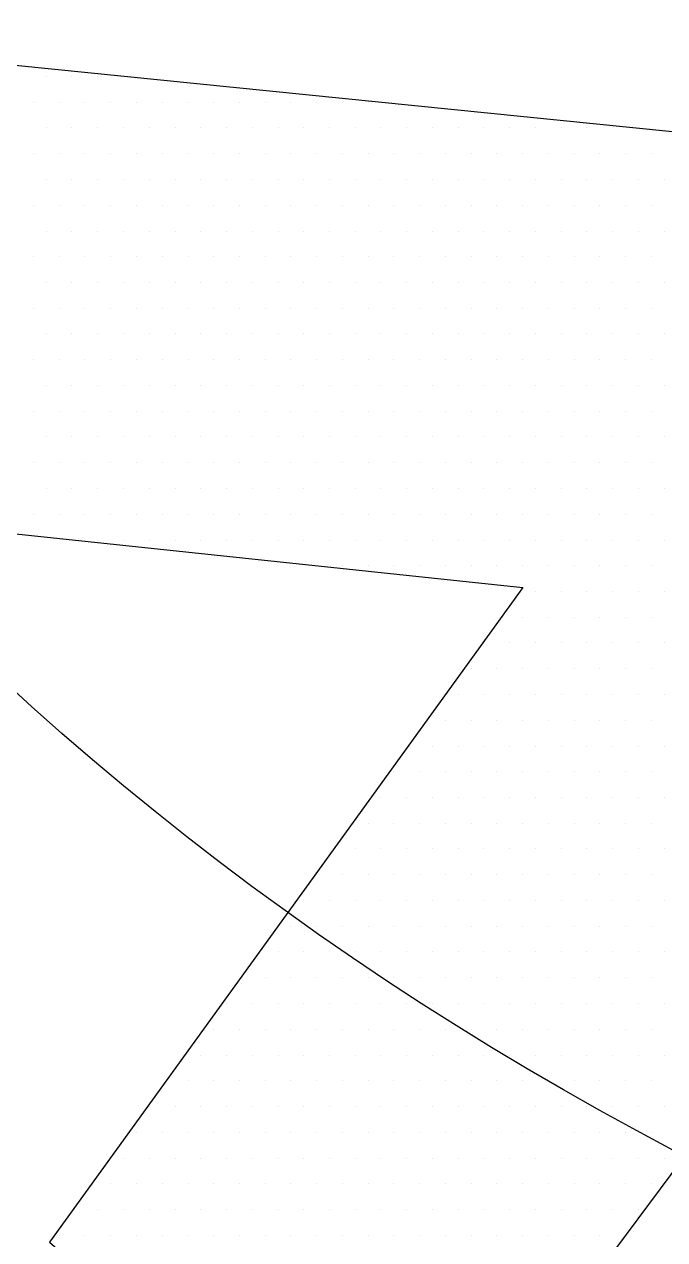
# Model space of a CAD drawing. Header units: metres. Extents: x 9606 to 9900, y 4805 to 4952.
# Drawn here: x 9863.367 to 9863.824, y 4850.665 to 4851.531 of the extents above; entities that cross this region are included whole.
import ezdxf

# ---------------------------------------------------------------- set-up
doc = ezdxf.new("R2010")
doc.units = ezdxf.units.M
doc.header["$LTSCALE"] = 2
doc.linetypes.add('CACHEX2', pattern=[0.75, 0.5, -0.25])
for name, color, linetype in [('CARTOUCHE', 7, 'Continuous'), ('LOGO', 4, 'Continuous'), ('rosace', 7, 'Continuous')]:
    doc.layers.add(name, color=color, linetype=linetype)

# ---------------------------------------------------------------- blocks, each defined once
blk = doc.blocks.new('A$C715108E3')
at = {"layer": 'LOGO', "color": 131}
for p, q in [((-16.7626, -18.6525), (-16.7626, -18.6525)), ((-16.6712, -18.6525), (-16.6712, -18.6525)), ((-16.5793, -18.6525), (-16.5793, -18.6525)), ((-16.8087, -18.7438), (-16.8087, -18.7438)), ((-16.7169, -18.7438), (-16.7169, -18.7438)), ((-16.6249, -18.7438), (-16.6249, -18.7438)), ((-16.5336, -18.7438), (-16.5336, -18.7438)), ((-16.4418, -18.7438), (-16.4418, -18.7438)), ((-16.3497, -18.7438), (-16.3497, -18.7438)), ((-16.2577, -18.7438), (-16.2577, -18.7438)), ((-16.1666, -18.7438), (-16.1666, -18.7438)), ((-16.0744, -18.7438), (-16.0744, -18.7438)), ((-15.9828, -18.7438), (-15.9828, -18.7438)), ((-15.8915, -18.7438), (-15.8915, -18.7438)), ((-15.7995, -18.7438), (-15.7995, -18.7438)), ((-15.7075, -18.7438), (-15.7075, -18.7438)), ((-15.616, -18.7438), (-15.616, -18.7438)), ((-16.7626, -18.835), (-16.7626, -18.835)), ((-16.6712, -18.835), (-16.6712, -18.835)), ((-16.5793, -18.835), (-16.5793, -18.835)), ((-16.4873, -18.835), (-16.4873, -18.835)), ((-16.3953, -18.835), (-16.3953, -18.835)), ((-16.304, -18.835), (-16.304, -18.835)), ((-16.212, -18.835), (-16.212, -18.835)), ((-16.1203, -18.835), (-16.1203, -18.835)), ((-16.0287, -18.835), (-16.0287, -18.835)), ((-15.9369, -18.835), (-15.9369, -18.835)), ((-15.845, -18.835), (-15.845, -18.835)), ((-15.754, -18.835), (-15.754, -18.835)), ((-15.6619, -18.835), (-15.6619, -18.835)), ((-15.5699, -18.835), (-15.5699, -18.835)), ((-15.4786, -18.835), (-15.4786, -18.835)), ((-15.3866, -18.835), (-15.3866, -18.835)), ((-15.2948, -18.835), (-15.2948, -18.835)), ((-15.203, -18.835), (-15.203, -18.835)), ((-15.1117, -18.835), (-15.1117, -18.835)), ((-15.0197, -18.835), (-15.0197, -18.835)), ((-14.9278, -18.835), (-14.9278, -18.835)), ((-14.8364, -18.835), (-14.8364, -18.835)), ((-14.7444, -18.835), (-14.7444, -18.835)), ((-16.8087, -18.9276), (-16.8087, -18.9276)), ((-16.7169, -18.9276), (-16.7169, -18.9276)), ((-16.6249, -18.9276), (-16.6249, -18.9276)), ((-16.5336, -18.9276), (-16.5336, -18.9276)), ((-16.4418, -18.9276), (-16.4418, -18.9276)), ((-16.3497, -18.9276), (-16.3497, -18.9276)), ((-16.2577, -18.9276), (-16.2577, -18.9276)), ((-16.1666, -18.9276), (-16.1666, -18.9276)), ((-16.0744, -18.9276), (-16.0744, -18.9276)), ((-15.9828, -18.9276), (-15.9828, -18.9276)), ((-15.8915, -18.9276), (-15.8915, -18.9276)), ((-15.7995, -18.9276), (-15.7995, -18.9276)), ((-15.7075, -18.9276), (-15.7075, -18.9276)), ((-15.616, -18.9276), (-15.616, -18.9276)), ((-15.5242, -18.9276), (-15.5242, -18.9276)), ((-15.4324, -18.9276), (-15.4324, -18.9276)), ((-15.3409, -18.9276), (-15.3409, -18.9276)), ((-15.2491, -18.9276), (-15.2491, -18.9276)), ((-15.1572, -18.9276), (-15.1572, -18.9276)), ((-15.0652, -18.9276), (-15.0652, -18.9276)), ((-14.9739, -18.9276), (-14.9739, -18.9276)), ((-14.8819, -18.9276), (-14.8819, -18.9276)), ((-14.7903, -18.9276), (-14.7903, -18.9276)), ((-14.6988, -18.9276), (-14.6988, -18.9276)), ((-14.607, -18.9276), (-14.607, -18.9276)), ((-16.7626, -19.0189), (-16.7626, -19.0189)), ((-16.6712, -19.0189), (-16.6712, -19.0189)), ((-16.5793, -19.0189), (-16.5793, -19.0189)), ((-16.4873, -19.0189), (-16.4873, -19.0189)), ((-16.3953, -19.0189), (-16.3953, -19.0189)), ((-16.304, -19.0189), (-16.304, -19.0189)), ((-16.212, -19.0189), (-16.212, -19.0189)), ((-16.1203, -19.0189), (-16.1203, -19.0189)), ((-16.0287, -19.0189), (-16.0287, -19.0189)), ((-15.9369, -19.0189), (-15.9369, -19.0189)), ((-15.845, -19.0189), (-15.845, -19.0189)), ((-15.754, -19.0189), (-15.754, -19.0189)), ((-15.6619, -19.0189), (-15.6619, -19.0189)), ((-15.5699, -19.0189), (-15.5699, -19.0189)), ((-15.4786, -19.0189), (-15.4786, -19.0189)), ((-15.3866, -19.0189), (-15.3866, -19.0189)), ((-15.2948, -19.0189), (-15.2948, -19.0189)), ((-15.203, -19.0189), (-15.203, -19.0189)), ((-15.1117, -19.0189), (-15.1117, -19.0189)), ((-15.0197, -19.0189), (-15.0197, -19.0189)), ((-14.9278, -19.0189), (-14.9278, -19.0189)), ((-14.8364, -19.0189), (-14.8364, -19.0189)), ((-14.7444, -19.0189), (-14.7444, -19.0189)), ((-14.6527, -19.0189), (-14.6527, -19.0189)), ((-14.5611, -19.0189), (-14.5611, -19.0189)), ((-16.8087, -19.1101), (-16.8087, -19.1101)), ((-16.7169, -19.1101), (-16.7169, -19.1101)), ((-16.6249, -19.1101), (-16.6249, -19.1101)), ((-16.5336, -19.1101), (-16.5336, -19.1101)), ((-16.4418, -19.1101), (-16.4418, -19.1101)), ((-16.3497, -19.1101), (-16.3497, -19.1101)), ((-16.2577, -19.1101), (-16.2577, -19.1101)), ((-16.1666, -19.1101), (-16.1666, -19.1101)), ((-16.0744, -19.1101), (-16.0744, -19.1101)), ((-15.9828, -19.1101), (-15.9828, -19.1101)), ((-15.8915, -19.1101), (-15.8915, -19.1101)), ((-15.7995, -19.1101), (-15.7995, -19.1101)), ((-15.7075, -19.1101), (-15.7075, -19.1101)), ((-15.616, -19.1101), (-15.616, -19.1101)), ((-15.5242, -19.1101), (-15.5242, -19.1101)), ((-15.4324, -19.1101), (-15.4324, -19.1101)), ((-15.3409, -19.1101), (-15.3409, -19.1101)), ((-15.2491, -19.1101), (-15.2491, -19.1101)), ((-15.1572, -19.1101), (-15.1572, -19.1101)), ((-15.0652, -19.1101), (-15.0652, -19.1101)), ((-14.9739, -19.1101), (-14.9739, -19.1101)), ((-14.8819, -19.1101), (-14.8819, -19.1101)), ((-14.7903, -19.1101), (-14.7903, -19.1101)), ((-14.6988, -19.1101), (-14.6988, -19.1101)), ((-14.607, -19.1101), (-14.607, -19.1101)), ((-16.7626, -19.2027), (-16.7626, -19.2027)), ((-16.6712, -19.2027), (-16.6712, -19.2027)), ((-16.5793, -19.2027), (-16.5793, -19.2027)), ((-16.4873, -19.2027), (-16.4873, -19.2027)), ((-16.3953, -19.2027), (-16.3953, -19.2027)), ((-16.304, -19.2027), (-16.304, -19.2027)), ((-16.212, -19.2027), (-16.212, -19.2027)), ((-16.1203, -19.2027), (-16.1203, -19.2027)), ((-16.0287, -19.2027), (-16.0287, -19.2027)), ((-15.9369, -19.2027), (-15.9369, -19.2027)), ((-15.845, -19.2027), (-15.845, -19.2027)), ((-15.754, -19.2027), (-15.754, -19.2027)), ((-15.6619, -19.2027), (-15.6619, -19.2027)), ((-15.5699, -19.2027), (-15.5699, -19.2027)), ((-15.4786, -19.2027), (-15.4786, -19.2027)), ((-15.3866, -19.2027), (-15.3866, -19.2027)), ((-15.2948, -19.2027), (-15.2948, -19.2027)), ((-15.203, -19.2027), (-15.203, -19.2027)), ((-15.1117, -19.2027), (-15.1117, -19.2027)), ((-15.0197, -19.2027), (-15.0197, -19.2027)), ((-14.9278, -19.2027), (-14.9278, -19.2027)), ((-14.8364, -19.2027), (-14.8364, -19.2027)), ((-14.7444, -19.2027), (-14.7444, -19.2027)), ((-14.6527, -19.2027), (-14.6527, -19.2027)), ((-14.5611, -19.2027), (-14.5611, -19.2027)), ((-16.8087, -19.294), (-16.8087, -19.294)), ((-16.7169, -19.294), (-16.7169, -19.294)), ((-16.6249, -19.294), (-16.6249, -19.294)), ((-16.5336, -19.294), (-16.5336, -19.294)), ((-16.4418, -19.294), (-16.4418, -19.294)), ((-16.3497, -19.294), (-16.3497, -19.294)), ((-16.2577, -19.294), (-16.2577, -19.294)), ((-16.1666, -19.294), (-16.1666, -19.294)), ((-16.0744, -19.294), (-16.0744, -19.294)), ((-15.9828, -19.294), (-15.9828, -19.294)), ((-15.8915, -19.294), (-15.8915, -19.294)), ((-15.7995, -19.294), (-15.7995, -19.294)), ((-15.7075, -19.294), (-15.7075, -19.294)), ((-15.616, -19.294), (-15.616, -19.294)), ((-15.5242, -19.294), (-15.5242, -19.294)), ((-15.4324, -19.294), (-15.4324, -19.294)), ((-15.3409, -19.294), (-15.3409, -19.294)), ((-15.2491, -19.294), (-15.2491, -19.294)), ((-15.1572, -19.294), (-15.1572, -19.294)), ((-15.0652, -19.294), (-15.0652, -19.294)), ((-14.9739, -19.294), (-14.9739, -19.294)), ((-14.8819, -19.294), (-14.8819, -19.294)), ((-14.7903, -19.294), (-14.7903, -19.294)), ((-14.6988, -19.294), (-14.6988, -19.294)), ((-14.607, -19.294), (-14.607, -19.294)), ((-16.7626, -19.3855), (-16.7626, -19.3855)), ((-16.6712, -19.3855), (-16.6712, -19.3855)), ((-16.5793, -19.3855), (-16.5793, -19.3855)), ((-16.4873, -19.3855), (-16.4873, -19.3855)), ((-16.3953, -19.3855), (-16.3953, -19.3855)), ((-16.304, -19.3855), (-16.304, -19.3855)), ((-16.212, -19.3855), (-16.212, -19.3855)), ((-16.1203, -19.3855), (-16.1203, -19.3855)), ((-16.0287, -19.3855), (-16.0287, -19.3855)), ((-15.9369, -19.3855), (-15.9369, -19.3855)), ((-15.845, -19.3855), (-15.845, -19.3855)), ((-15.754, -19.3855), (-15.754, -19.3855)), ((-15.6619, -19.3855), (-15.6619, -19.3855)), ((-15.5699, -19.3855), (-15.5699, -19.3855)), ((-15.4786, -19.3855), (-15.4786, -19.3855)), ((-15.3866, -19.3855), (-15.3866, -19.3855)), ((-15.2948, -19.3855), (-15.2948, -19.3855)), ((-15.203, -19.3855), (-15.203, -19.3855)), ((-15.1117, -19.3855), (-15.1117, -19.3855)), ((-15.0197, -19.3855), (-15.0197, -19.3855)), ((-14.9278, -19.3855), (-14.9278, -19.3855)), ((-14.8364, -19.3855), (-14.8364, -19.3855)), ((-14.7444, -19.3855), (-14.7444, -19.3855)), ((-14.6527, -19.3855), (-14.6527, -19.3855)), ((-14.5611, -19.3855), (-14.5611, -19.3855)), ((-16.8087, -19.4779), (-16.8087, -19.4779)), ((-16.7169, -19.4779), (-16.7169, -19.4779)), ((-16.6249, -19.4779), (-16.6249, -19.4779)), ((-16.5336, -19.4779), (-16.5336, -19.4779)), ((-16.4418, -19.4779), (-16.4418, -19.4779)), ((-16.3497, -19.4779), (-16.3497, -19.4779)), ((-16.2577, -19.4779), (-16.2577, -19.4779)), ((-16.1666, -19.4779), (-16.1666, -19.4779)), ((-16.0744, -19.4779), (-16.0744, -19.4779)), ((-15.9828, -19.4779), (-15.9828, -19.4779)), ((-15.8915, -19.4779), (-15.8915, -19.4779)), ((-15.7995, -19.4779), (-15.7995, -19.4779)), ((-15.7075, -19.4779), (-15.7075, -19.4779)), ((-15.616, -19.4779), (-15.616, -19.4779)), ((-15.5242, -19.4779), (-15.5242, -19.4779)), ((-15.4324, -19.4779), (-15.4324, -19.4779)), ((-15.3409, -19.4779), (-15.3409, -19.4779)), ((-15.2491, -19.4779), (-15.2491, -19.4779)), ((-15.1572, -19.4779), (-15.1572, -19.4779)), ((-15.0652, -19.4779), (-15.0652, -19.4779)), ((-14.9739, -19.4779), (-14.9739, -19.4779)), ((-14.8819, -19.4779), (-14.8819, -19.4779)), ((-14.7903, -19.4779), (-14.7903, -19.4779)), ((-14.6988, -19.4779), (-14.6988, -19.4779)), ((-14.607, -19.4779), (-14.607, -19.4779)), ((-16.7626, -19.5693), (-16.7626, -19.5693)), ((-16.6712, -19.5693), (-16.6712, -19.5693)), ((-16.5793, -19.5693), (-16.5793, -19.5693)), ((-16.4873, -19.5693), (-16.4873, -19.5693)), ((-16.3953, -19.5693), (-16.3953, -19.5693)), ((-16.304, -19.5693), (-16.304, -19.5693)), ((-16.212, -19.5693), (-16.212, -19.5693)), ((-16.1203, -19.5693), (-16.1203, -19.5693)), ((-16.0287, -19.5693), (-16.0287, -19.5693)), ((-15.9369, -19.5693), (-15.9369, -19.5693)), ((-15.845, -19.5693), (-15.845, -19.5693)), ((-15.754, -19.5693), (-15.754, -19.5693)), ((-15.6619, -19.5693), (-15.6619, -19.5693)), ((-15.5699, -19.5693), (-15.5699, -19.5693)), ((-15.4786, -19.5693), (-15.4786, -19.5693)), ((-15.3866, -19.5693), (-15.3866, -19.5693)), ((-15.2948, -19.5693), (-15.2948, -19.5693)), ((-15.203, -19.5693), (-15.203, -19.5693)), ((-15.1117, -19.5693), (-15.1117, -19.5693)), ((-15.0197, -19.5693), (-15.0197, -19.5693)), ((-14.9278, -19.5693), (-14.9278, -19.5693)), ((-14.8364, -19.5693), (-14.8364, -19.5693)), ((-14.7444, -19.5693), (-14.7444, -19.5693)), ((-14.6527, -19.5693), (-14.6527, -19.5693)), ((-14.5611, -19.5693), (-14.5611, -19.5693)), ((-16.8087, -19.6606), (-16.8087, -19.6606)), ((-16.7169, -19.6606), (-16.7169, -19.6606)), ((-16.6249, -19.6606), (-16.6249, -19.6606)), ((-16.5336, -19.6606), (-16.5336, -19.6606)), ((-16.4418, -19.6606), (-16.4418, -19.6606)), ((-16.3497, -19.6606), (-16.3497, -19.6606)), ((-16.2577, -19.6606), (-16.2577, -19.6606)), ((-16.1666, -19.6606), (-16.1666, -19.6606)), ((-16.0744, -19.6606), (-16.0744, -19.6606)), ((-15.9828, -19.6606), (-15.9828, -19.6606)), ((-15.8915, -19.6606), (-15.8915, -19.6606)), ((-15.7995, -19.6606), (-15.7995, -19.6606)), ((-15.7075, -19.6606), (-15.7075, -19.6606)), ((-15.616, -19.6606), (-15.616, -19.6606)), ((-15.5242, -19.6606), (-15.5242, -19.6606)), ((-15.4324, -19.6606), (-15.4324, -19.6606)), ((-15.3409, -19.6606), (-15.3409, -19.6606)), ((-15.2491, -19.6606), (-15.2491, -19.6606)), ((-15.1572, -19.6606), (-15.1572, -19.6606)), ((-15.0652, -19.6606), (-15.0652, -19.6606)), ((-14.9739, -19.6606), (-14.9739, -19.6606)), ((-14.8819, -19.6606), (-14.8819, -19.6606)), ((-14.7903, -19.6606), (-14.7903, -19.6606)), ((-14.6988, -19.6606), (-14.6988, -19.6606)), ((-14.607, -19.6606), (-14.607, -19.6606)), ((-16.7626, -19.753), (-16.7626, -19.753)), ((-16.6712, -19.753), (-16.6712, -19.753)), ((-16.5793, -19.753), (-16.5793, -19.753)), ((-16.4873, -19.753), (-16.4873, -19.753)), ((-16.3953, -19.753), (-16.3953, -19.753)), ((-16.304, -19.753), (-16.304, -19.753)), ((-16.212, -19.753), (-16.212, -19.753)), ((-16.1203, -19.753), (-16.1203, -19.753)), ((-16.0287, -19.753), (-16.0287, -19.753)), ((-15.9369, -19.753), (-15.9369, -19.753)), ((-15.845, -19.753), (-15.845, -19.753)), ((-15.754, -19.753), (-15.754, -19.753)), ((-15.6619, -19.753), (-15.6619, -19.753)), ((-15.5699, -19.753), (-15.5699, -19.753)), ((-15.4786, -19.753), (-15.4786, -19.753)), ((-15.3866, -19.753), (-15.3866, -19.753)), ((-15.2948, -19.753), (-15.2948, -19.753)), ((-15.203, -19.753), (-15.203, -19.753)), ((-15.1117, -19.753), (-15.1117, -19.753)), ((-15.0197, -19.753), (-15.0197, -19.753)), ((-14.9278, -19.753), (-14.9278, -19.753)), ((-14.8364, -19.753), (-14.8364, -19.753)), ((-14.7444, -19.753), (-14.7444, -19.753)), ((-14.6527, -19.753), (-14.6527, -19.753)), ((-14.5611, -19.753), (-14.5611, -19.753)), ((-16.8087, -19.8444), (-16.8087, -19.8444)), ((-16.7169, -19.8444), (-16.7169, -19.8444)), ((-16.6249, -19.8444), (-16.6249, -19.8444)), ((-16.5336, -19.8444), (-16.5336, -19.8444)), ((-16.4418, -19.8444), (-16.4418, -19.8444)), ((-16.3497, -19.8444), (-16.3497, -19.8444)), ((-16.2577, -19.8444), (-16.2577, -19.8444)), ((-16.1666, -19.8444), (-16.1666, -19.8444)), ((-16.0744, -19.8444), (-16.0744, -19.8444)), ((-15.9828, -19.8444), (-15.9828, -19.8444)), ((-15.8915, -19.8444), (-15.8915, -19.8444)), ((-15.7995, -19.8444), (-15.7995, -19.8444)), ((-15.7075, -19.8444), (-15.7075, -19.8444)), ((-15.616, -19.8444), (-15.616, -19.8444)), ((-15.5242, -19.8444), (-15.5242, -19.8444)), ((-15.4324, -19.8444), (-15.4324, -19.8444)), ((-15.3409, -19.8444), (-15.3409, -19.8444)), ((-15.2491, -19.8444), (-15.2491, -19.8444)), ((-15.1572, -19.8444), (-15.1572, -19.8444)), ((-15.0652, -19.8444), (-15.0652, -19.8444)), ((-14.9739, -19.8444), (-14.9739, -19.8444)), ((-14.8819, -19.8444), (-14.8819, -19.8444)), ((-14.7903, -19.8444), (-14.7903, -19.8444)), ((-14.6988, -19.8444), (-14.6988, -19.8444)), ((-14.607, -19.8444), (-14.607, -19.8444)), ((-16.7626, -19.9357), (-16.7626, -19.9357)), ((-16.6712, -19.9357), (-16.6712, -19.9357)), ((-16.5793, -19.9357), (-16.5793, -19.9357)), ((-16.4873, -19.9357), (-16.4873, -19.9357)), ((-16.3953, -19.9357), (-16.3953, -19.9357)), ((-16.304, -19.9357), (-16.304, -19.9357)), ((-16.212, -19.9357), (-16.212, -19.9357)), ((-16.1203, -19.9357), (-16.1203, -19.9357)), ((-16.0287, -19.9357), (-16.0287, -19.9357)), ((-15.9369, -19.9357), (-15.9369, -19.9357)), ((-15.845, -19.9357), (-15.845, -19.9357)), ((-15.754, -19.9357), (-15.754, -19.9357)), ((-15.6619, -19.9357), (-15.6619, -19.9357)), ((-15.5699, -19.9357), (-15.5699, -19.9357)), ((-15.4786, -19.9357), (-15.4786, -19.9357)), ((-15.3866, -19.9357), (-15.3866, -19.9357)), ((-15.2948, -19.9357), (-15.2948, -19.9357)), ((-15.203, -19.9357), (-15.203, -19.9357)), ((-15.1117, -19.9357), (-15.1117, -19.9357)), ((-15.0197, -19.9357), (-15.0197, -19.9357)), ((-14.9278, -19.9357), (-14.9278, -19.9357)), ((-14.8364, -19.9357), (-14.8364, -19.9357)), ((-14.7444, -19.9357), (-14.7444, -19.9357)), ((-14.6527, -19.9357), (-14.6527, -19.9357)), ((-14.5611, -19.9357), (-14.5611, -19.9357)), ((-16.8087, -20.0281), (-16.8087, -20.0281)), ((-16.7169, -20.0281), (-16.7169, -20.0281)), ((-16.6249, -20.0281), (-16.6249, -20.0281)), ((-16.5336, -20.0281), (-16.5336, -20.0281)), ((-16.4418, -20.0281), (-16.4418, -20.0281)), ((-16.3497, -20.0281), (-16.3497, -20.0281)), ((-16.2577, -20.0281), (-16.2577, -20.0281)), ((-16.1666, -20.0281), (-16.1666, -20.0281)), ((-16.0744, -20.0281), (-16.0744, -20.0281)), ((-15.9828, -20.0281), (-15.9828, -20.0281)), ((-15.8915, -20.0281), (-15.8915, -20.0281)), ((-15.7995, -20.0281), (-15.7995, -20.0281)), ((-15.7075, -20.0281), (-15.7075, -20.0281)), ((-15.616, -20.0281), (-15.616, -20.0281)), ((-15.5242, -20.0281), (-15.5242, -20.0281)), ((-15.4324, -20.0281), (-15.4324, -20.0281)), ((-15.3409, -20.0281), (-15.3409, -20.0281)), ((-15.2491, -20.0281), (-15.2491, -20.0281)), ((-15.1572, -20.0281), (-15.1572, -20.0281)), ((-15.0652, -20.0281), (-15.0652, -20.0281)), ((-14.9739, -20.0281), (-14.9739, -20.0281)), ((-14.8819, -20.0281), (-14.8819, -20.0281)), ((-14.7903, -20.0281), (-14.7903, -20.0281)), ((-14.6988, -20.0281), (-14.6988, -20.0281)), ((-14.607, -20.0281), (-14.607, -20.0281)), ((-16.7626, -20.1196), (-16.7626, -20.1196)), ((-16.6712, -20.1196), (-16.6712, -20.1196)), ((-16.5793, -20.1196), (-16.5793, -20.1196)), ((-16.4873, -20.1196), (-16.4873, -20.1196)), ((-16.3953, -20.1196), (-16.3953, -20.1196)), ((-16.304, -20.1196), (-16.304, -20.1196)), ((-16.212, -20.1196), (-16.212, -20.1196)), ((-16.1203, -20.1196), (-16.1203, -20.1196)), ((-16.0287, -20.1196), (-16.0287, -20.1196)), ((-15.9369, -20.1196), (-15.9369, -20.1196)), ((-15.845, -20.1196), (-15.845, -20.1196)), ((-15.754, -20.1196), (-15.754, -20.1196)), ((-15.6619, -20.1196), (-15.6619, -20.1196)), ((-15.5699, -20.1196), (-15.5699, -20.1196)), ((-15.4786, -20.1196), (-15.4786, -20.1196)), ((-15.3866, -20.1196), (-15.3866, -20.1196)), ((-15.2948, -20.1196), (-15.2948, -20.1196)), ((-15.203, -20.1196), (-15.203, -20.1196)), ((-15.1117, -20.1196), (-15.1117, -20.1196)), ((-15.0197, -20.1196), (-15.0197, -20.1196)), ((-14.9278, -20.1196), (-14.9278, -20.1196)), ((-14.8364, -20.1196), (-14.8364, -20.1196)), ((-14.7444, -20.1196), (-14.7444, -20.1196)), ((-14.6527, -20.1196), (-14.6527, -20.1196)), ((-14.5611, -20.1196), (-14.5611, -20.1196)), ((-16.8087, -20.211), (-16.8087, -20.211)), ((-16.7169, -20.211), (-16.7169, -20.211)), ((-16.6249, -20.211), (-16.6249, -20.211)), ((-16.5336, -20.211), (-16.5336, -20.211)), ((-16.4418, -20.211), (-16.4418, -20.211)), ((-16.3497, -20.211), (-16.3497, -20.211)), ((-16.2577, -20.211), (-16.2577, -20.211)), ((-16.1666, -20.211), (-16.1666, -20.211)), ((-16.0744, -20.211), (-16.0744, -20.211)), ((-15.9828, -20.211), (-15.9828, -20.211)), ((-15.8915, -20.211), (-15.8915, -20.211)), ((-15.7995, -20.211), (-15.7995, -20.211)), ((-15.7075, -20.211), (-15.7075, -20.211)), ((-15.616, -20.211), (-15.616, -20.211)), ((-15.5242, -20.211), (-15.5242, -20.211)), ((-15.4324, -20.211), (-15.4324, -20.211)), ((-15.3409, -20.211), (-15.3409, -20.211)), ((-15.2491, -20.211), (-15.2491, -20.211)), ((-15.1572, -20.211), (-15.1572, -20.211)), ((-15.0652, -20.211), (-15.0652, -20.211)), ((-14.9739, -20.211), (-14.9739, -20.211)), ((-14.8819, -20.211), (-14.8819, -20.211)), ((-14.7903, -20.211), (-14.7903, -20.211)), ((-14.6988, -20.211), (-14.6988, -20.211)), ((-14.607, -20.211), (-14.607, -20.211)), ((-16.664, -20.3034), (-16.664, -20.3034)), ((-16.5793, -20.3034), (-16.5793, -20.3034)), ((-16.4873, -20.3034), (-16.4873, -20.3034)), ((-16.3953, -20.3034), (-16.3953, -20.3034)), ((-16.304, -20.3034), (-16.304, -20.3034)), ((-16.212, -20.3034), (-16.212, -20.3034)), ((-16.1203, -20.3034), (-16.1203, -20.3034)), ((-16.0287, -20.3034), (-16.0287, -20.3034)), ((-15.9369, -20.3034), (-15.9369, -20.3034)), ((-15.845, -20.3034), (-15.845, -20.3034)), ((-15.754, -20.3034), (-15.754, -20.3034)), ((-15.6619, -20.3034), (-15.6619, -20.3034)), ((-15.5699, -20.3034), (-15.5699, -20.3034)), ((-15.4786, -20.3034), (-15.4786, -20.3034)), ((-15.3866, -20.3034), (-15.3866, -20.3034)), ((-15.2948, -20.3034), (-15.2948, -20.3034)), ((-15.203, -20.3034), (-15.203, -20.3034)), ((-15.1117, -20.3034), (-15.1117, -20.3034)), ((-15.0197, -20.3034), (-15.0197, -20.3034)), ((-14.9278, -20.3034), (-14.9278, -20.3034)), ((-14.8364, -20.3034), (-14.8364, -20.3034)), ((-14.7444, -20.3034), (-14.7444, -20.3034)), ((-14.6527, -20.3034), (-14.6527, -20.3034)), ((-14.5611, -20.3034), (-14.5611, -20.3034)), ((-15.7959, -20.3947), (-15.7959, -20.3947)), ((-15.7075, -20.3947), (-15.7075, -20.3947)), ((-15.616, -20.3947), (-15.616, -20.3947)), ((-15.5242, -20.3947), (-15.5242, -20.3947)), ((-15.4324, -20.3947), (-15.4324, -20.3947)), ((-15.3409, -20.3947), (-15.3409, -20.3947)), ((-15.2491, -20.3947), (-15.2491, -20.3947)), ((-15.1572, -20.3947), (-15.1572, -20.3947)), ((-15.0652, -20.3947), (-15.0652, -20.3947)), ((-14.9739, -20.3947), (-14.9739, -20.3947)), ((-14.8819, -20.3947), (-14.8819, -20.3947)), ((-14.7903, -20.3947), (-14.7903, -20.3947)), ((-14.6988, -20.3947), (-14.6988, -20.3947)), ((-14.607, -20.3947), (-14.607, -20.3947)), ((-15.0751, -20.4859), (-15.0751, -20.4859)), ((-15.0197, -20.4859), (-15.0197, -20.4859)), ((-14.9278, -20.4859), (-14.9278, -20.4859)), ((-14.8364, -20.4859), (-14.8364, -20.4859)), ((-14.7444, -20.4859), (-14.7444, -20.4859)), ((-14.6527, -20.4859), (-14.6527, -20.4859)), ((-14.5611, -20.4859), (-14.5611, -20.4859)), ((-15.1415, -20.5785), (-15.1415, -20.5785)), ((-15.0652, -20.5785), (-15.0652, -20.5785)), ((-14.9739, -20.5785), (-14.9739, -20.5785)), ((-14.8819, -20.5785), (-14.8819, -20.5785)), ((-14.7903, -20.5785), (-14.7903, -20.5785)), ((-14.6988, -20.5785), (-14.6988, -20.5785)), ((-14.607, -20.5785), (-14.607, -20.5785)), ((-15.2078, -20.6698), (-15.2078, -20.6698)), ((-15.203, -20.6698), (-15.203, -20.6698)), ((-15.1117, -20.6698), (-15.1117, -20.6698)), ((-15.0197, -20.6698), (-15.0197, -20.6698)), ((-14.9278, -20.6698), (-14.9278, -20.6698)), ((-14.8364, -20.6698), (-14.8364, -20.6698)), ((-14.7444, -20.6698), (-14.7444, -20.6698)), ((-14.6527, -20.6698), (-14.6527, -20.6698)), ((-14.5611, -20.6698), (-14.5611, -20.6698)), ((-15.2742, -20.7613), (-15.2742, -20.7613)), ((-15.2491, -20.7613), (-15.2491, -20.7613)), ((-15.1572, -20.7613), (-15.1572, -20.7613)), ((-15.0652, -20.7613), (-15.0652, -20.7613)), ((-14.9739, -20.7613), (-14.9739, -20.7613)), ((-14.8819, -20.7613), (-14.8819, -20.7613)), ((-14.7903, -20.7613), (-14.7903, -20.7613)), ((-14.6988, -20.7613), (-14.6988, -20.7613)), ((-14.607, -20.7613), (-14.607, -20.7613)), ((-15.3405, -20.8538), (-15.3405, -20.8538)), ((-15.2948, -20.8538), (-15.2948, -20.8538)), ((-15.203, -20.8538), (-15.203, -20.8538)), ((-15.1117, -20.8538), (-15.1117, -20.8538)), ((-15.0197, -20.8538), (-15.0197, -20.8538)), ((-14.9278, -20.8538), (-14.9278, -20.8538)), ((-14.8364, -20.8538), (-14.8364, -20.8538)), ((-14.7444, -20.8538), (-14.7444, -20.8538)), ((-14.6527, -20.8538), (-14.6527, -20.8538)), ((-14.5611, -20.8538), (-14.5611, -20.8538)), ((-15.4069, -20.9451), (-15.4069, -20.9451)), ((-15.3409, -20.9451), (-15.3409, -20.9451)), ((-15.2491, -20.9451), (-15.2491, -20.9451)), ((-15.1572, -20.9451), (-15.1572, -20.9451)), ((-15.0652, -20.9451), (-15.0652, -20.9451)), ((-14.9739, -20.9451), (-14.9739, -20.9451)), ((-14.8819, -20.9451), (-14.8819, -20.9451)), ((-14.7903, -20.9451), (-14.7903, -20.9451)), ((-14.6988, -20.9451), (-14.6988, -20.9451)), ((-14.607, -20.9451), (-14.607, -20.9451)), ((-15.4732, -21.0375), (-15.4732, -21.0375)), ((-15.3866, -21.0375), (-15.3866, -21.0375)), ((-15.2948, -21.0375), (-15.2948, -21.0375)), ((-15.203, -21.0375), (-15.203, -21.0375)), ((-15.1117, -21.0375), (-15.1117, -21.0375)), ((-15.0197, -21.0375), (-15.0197, -21.0375)), ((-14.9278, -21.0375), (-14.9278, -21.0375)), ((-14.8364, -21.0375), (-14.8364, -21.0375)), ((-14.7444, -21.0375), (-14.7444, -21.0375)), ((-14.6527, -21.0375), (-14.6527, -21.0375)), ((-14.5611, -21.0375), (-14.5611, -21.0375)), ((-15.5396, -21.1288), (-15.5396, -21.1288)), ((-15.5242, -21.1288), (-15.5242, -21.1288)), ((-15.4324, -21.1288), (-15.4324, -21.1288)), ((-15.3409, -21.1288), (-15.3409, -21.1288)), ((-15.2491, -21.1288), (-15.2491, -21.1288)), ((-15.1572, -21.1288), (-15.1572, -21.1288)), ((-15.0652, -21.1288), (-15.0652, -21.1288)), ((-14.9739, -21.1288), (-14.9739, -21.1288)), ((-14.8819, -21.1288), (-14.8819, -21.1288)), ((-14.7903, -21.1288), (-14.7903, -21.1288)), ((-14.6988, -21.1288), (-14.6988, -21.1288)), ((-14.607, -21.1288), (-14.607, -21.1288)), ((-15.6059, -21.2202), (-15.6059, -21.2202)), ((-15.5699, -21.2202), (-15.5699, -21.2202)), ((-15.4786, -21.2202), (-15.4786, -21.2202)), ((-15.3866, -21.2202), (-15.3866, -21.2202)), ((-15.2948, -21.2202), (-15.2948, -21.2202)), ((-15.203, -21.2202), (-15.203, -21.2202)), ((-15.1117, -21.2202), (-15.1117, -21.2202)), ((-15.0197, -21.2202), (-15.0197, -21.2202)), ((-14.9278, -21.2202), (-14.9278, -21.2202)), ((-14.8364, -21.2202), (-14.8364, -21.2202)), ((-14.7444, -21.2202), (-14.7444, -21.2202)), ((-14.6527, -21.2202), (-14.6527, -21.2202)), ((-14.5611, -21.2202), (-14.5611, -21.2202)), ((-15.6722, -21.3126), (-15.6722, -21.3126)), ((-15.616, -21.3126), (-15.616, -21.3126)), ((-15.5242, -21.3126), (-15.5242, -21.3126)), ((-15.4324, -21.3126), (-15.4324, -21.3126)), ((-15.3409, -21.3126), (-15.3409, -21.3126)), ((-15.2491, -21.3126), (-15.2491, -21.3126)), ((-15.1572, -21.3126), (-15.1572, -21.3126)), ((-15.0652, -21.3126), (-15.0652, -21.3126)), ((-14.9739, -21.3126), (-14.9739, -21.3126)), ((-14.8819, -21.3126), (-14.8819, -21.3126)), ((-14.7903, -21.3126), (-14.7903, -21.3126)), ((-14.6988, -21.3126), (-14.6988, -21.3126)), ((-14.607, -21.3126), (-14.607, -21.3126)), ((-15.7386, -21.4039), (-15.7386, -21.4039)), ((-15.6619, -21.4039), (-15.6619, -21.4039)), ((-15.5699, -21.4039), (-15.5699, -21.4039)), ((-15.4786, -21.4039), (-15.4786, -21.4039)), ((-15.3866, -21.4039), (-15.3866, -21.4039)), ((-15.2948, -21.4039), (-15.2948, -21.4039)), ((-15.203, -21.4039), (-15.203, -21.4039)), ((-15.1117, -21.4039), (-15.1117, -21.4039)), ((-15.0197, -21.4039), (-15.0197, -21.4039)), ((-14.9278, -21.4039), (-14.9278, -21.4039)), ((-14.8364, -21.4039), (-14.8364, -21.4039)), ((-14.7444, -21.4039), (-14.7444, -21.4039)), ((-14.6527, -21.4039), (-14.6527, -21.4039)), ((-14.5611, -21.4039), (-14.5611, -21.4039)), ((-15.8049, -21.4954), (-15.8049, -21.4954)), ((-15.7995, -21.4954), (-15.7995, -21.4954)), ((-15.7075, -21.4954), (-15.7075, -21.4954)), ((-15.616, -21.4954), (-15.616, -21.4954)), ((-15.5242, -21.4954), (-15.5242, -21.4954)), ((-15.4324, -21.4954), (-15.4324, -21.4954)), ((-15.3409, -21.4954), (-15.3409, -21.4954)), ((-15.2491, -21.4954), (-15.2491, -21.4954)), ((-15.1572, -21.4954), (-15.1572, -21.4954)), ((-15.0652, -21.4954), (-15.0652, -21.4954)), ((-14.9739, -21.4954), (-14.9739, -21.4954)), ((-14.8819, -21.4954), (-14.8819, -21.4954)), ((-14.7903, -21.4954), (-14.7903, -21.4954)), ((-14.6988, -21.4954), (-14.6988, -21.4954)), ((-14.607, -21.4954), (-14.607, -21.4954)), ((-15.8713, -21.5878), (-15.8713, -21.5878)), ((-15.845, -21.5878), (-15.845, -21.5878)), ((-15.754, -21.5878), (-15.754, -21.5878)), ((-15.6619, -21.5878), (-15.6619, -21.5878)), ((-15.5699, -21.5878), (-15.5699, -21.5878)), ((-15.4786, -21.5878), (-15.4786, -21.5878)), ((-15.3866, -21.5878), (-15.3866, -21.5878)), ((-15.2948, -21.5878), (-15.2948, -21.5878)), ((-15.203, -21.5878), (-15.203, -21.5878)), ((-15.1117, -21.5878), (-15.1117, -21.5878)), ((-15.0197, -21.5878), (-15.0197, -21.5878)), ((-14.9278, -21.5878), (-14.9278, -21.5878)), ((-14.8364, -21.5878), (-14.8364, -21.5878)), ((-14.7444, -21.5878), (-14.7444, -21.5878)), ((-14.6527, -21.5878), (-14.6527, -21.5878)), ((-14.5611, -21.5878), (-14.5611, -21.5878)), ((-15.9376, -21.6792), (-15.9376, -21.6792)), ((-15.8915, -21.6792), (-15.8915, -21.6792)), ((-15.7995, -21.6792), (-15.7995, -21.6792)), ((-15.7075, -21.6792), (-15.7075, -21.6792)), ((-15.616, -21.6792), (-15.616, -21.6792)), ((-15.5242, -21.6792), (-15.5242, -21.6792)), ((-15.4324, -21.6792), (-15.4324, -21.6792)), ((-15.3409, -21.6792), (-15.3409, -21.6792)), ((-15.2491, -21.6792), (-15.2491, -21.6792)), ((-15.1572, -21.6792), (-15.1572, -21.6792)), ((-15.0652, -21.6792), (-15.0652, -21.6792)), ((-14.9739, -21.6792), (-14.9739, -21.6792)), ((-14.8819, -21.6792), (-14.8819, -21.6792)), ((-14.7903, -21.6792), (-14.7903, -21.6792)), ((-14.6988, -21.6792), (-14.6988, -21.6792)), ((-14.607, -21.6792), (-14.607, -21.6792)), ((-16.0032, -21.7705), (-16.0032, -21.7705)), ((-15.9369, -21.7705), (-15.9369, -21.7705)), ((-15.845, -21.7705), (-15.845, -21.7705)), ((-15.754, -21.7705), (-15.754, -21.7705)), ((-15.6619, -21.7705), (-15.6619, -21.7705)), ((-15.5699, -21.7705), (-15.5699, -21.7705)), ((-15.4786, -21.7705), (-15.4786, -21.7705)), ((-15.3866, -21.7705), (-15.3866, -21.7705)), ((-15.2948, -21.7705), (-15.2948, -21.7705)), ((-15.203, -21.7705), (-15.203, -21.7705)), ((-15.1117, -21.7705), (-15.1117, -21.7705)), ((-15.0197, -21.7705), (-15.0197, -21.7705)), ((-14.9278, -21.7705), (-14.9278, -21.7705)), ((-14.8364, -21.7705), (-14.8364, -21.7705)), ((-14.7444, -21.7705), (-14.7444, -21.7705)), ((-14.6527, -21.7705), (-14.6527, -21.7705)), ((-14.5611, -21.7705), (-14.5611, -21.7705)), ((-16.0697, -21.8631), (-16.0697, -21.8631)), ((-15.9828, -21.8631), (-15.9828, -21.8631)), ((-15.8915, -21.8631), (-15.8915, -21.8631)), ((-15.7995, -21.8631), (-15.7995, -21.8631)), ((-15.7075, -21.8631), (-15.7075, -21.8631)), ((-15.616, -21.8631), (-15.616, -21.8631)), ((-15.5242, -21.8631), (-15.5242, -21.8631)), ((-15.4324, -21.8631), (-15.4324, -21.8631)), ((-15.3409, -21.8631), (-15.3409, -21.8631)), ((-15.2491, -21.8631), (-15.2491, -21.8631)), ((-15.1572, -21.8631), (-15.1572, -21.8631)), ((-15.0652, -21.8631), (-15.0652, -21.8631)), ((-14.9739, -21.8631), (-14.9739, -21.8631)), ((-14.8819, -21.8631), (-14.8819, -21.8631)), ((-14.7903, -21.8631), (-14.7903, -21.8631)), ((-14.6988, -21.8631), (-14.6988, -21.8631)), ((-14.607, -21.8631), (-14.607, -21.8631)), ((-16.1361, -21.9543), (-16.1361, -21.9543)), ((-16.1203, -21.9543), (-16.1203, -21.9543)), ((-16.0287, -21.9543), (-16.0287, -21.9543)), ((-15.9369, -21.9543), (-15.9369, -21.9543)), ((-15.845, -21.9543), (-15.845, -21.9543)), ((-15.754, -21.9543), (-15.754, -21.9543)), ((-15.6619, -21.9543), (-15.6619, -21.9543)), ((-15.5699, -21.9543), (-15.5699, -21.9543)), ((-15.4786, -21.9543), (-15.4786, -21.9543)), ((-15.3866, -21.9543), (-15.3866, -21.9543)), ((-15.2948, -21.9543), (-15.2948, -21.9543)), ((-15.203, -21.9543), (-15.203, -21.9543)), ((-15.1117, -21.9543), (-15.1117, -21.9543)), ((-15.0197, -21.9543), (-15.0197, -21.9543)), ((-14.9278, -21.9543), (-14.9278, -21.9543)), ((-14.8364, -21.9543), (-14.8364, -21.9543)), ((-14.7444, -21.9543), (-14.7444, -21.9543)), ((-14.6527, -21.9543), (-14.6527, -21.9543)), ((-14.5611, -21.9543), (-14.5611, -21.9543)), ((-16.2026, -22.0454), (-16.2026, -22.0454)), ((-16.1666, -22.0454), (-16.1666, -22.0454)), ((-16.0744, -22.0454), (-16.0744, -22.0454)), ((-15.9828, -22.0454), (-15.9828, -22.0454)), ((-15.8915, -22.0454), (-15.8915, -22.0454)), ((-15.7995, -22.0454), (-15.7995, -22.0454)), ((-15.7075, -22.0454), (-15.7075, -22.0454)), ((-15.616, -22.0454), (-15.616, -22.0454)), ((-15.5242, -22.0454), (-15.5242, -22.0454)), ((-15.4324, -22.0454), (-15.4324, -22.0454)), ((-15.3409, -22.0454), (-15.3409, -22.0454)), ((-15.2491, -22.0454), (-15.2491, -22.0454)), ((-15.1572, -22.0454), (-15.1572, -22.0454)), ((-15.0652, -22.0454), (-15.0652, -22.0454)), ((-14.9739, -22.0454), (-14.9739, -22.0454)), ((-14.8819, -22.0454), (-14.8819, -22.0454)), ((-14.7903, -22.0454), (-14.7903, -22.0454)), ((-14.6988, -22.0454), (-14.6988, -22.0454)), ((-14.607, -22.0454), (-14.607, -22.0454)), ((-16.2686, -22.1382), (-16.2686, -22.1382)), ((-16.212, -22.1382), (-16.212, -22.1382)), ((-16.1203, -22.1382), (-16.1203, -22.1382)), ((-16.0287, -22.1382), (-16.0287, -22.1382)), ((-15.9369, -22.1382), (-15.9369, -22.1382)), ((-15.845, -22.1382), (-15.845, -22.1382)), ((-15.754, -22.1382), (-15.754, -22.1382)), ((-15.6619, -22.1382), (-15.6619, -22.1382)), ((-15.5699, -22.1382), (-15.5699, -22.1382)), ((-15.4786, -22.1382), (-15.4786, -22.1382)), ((-15.3866, -22.1382), (-15.3866, -22.1382)), ((-15.2948, -22.1382), (-15.2948, -22.1382)), ((-15.203, -22.1382), (-15.203, -22.1382)), ((-15.1117, -22.1382), (-15.1117, -22.1382)), ((-15.0197, -22.1382), (-15.0197, -22.1382)), ((-14.9278, -22.1382), (-14.9278, -22.1382)), ((-14.8364, -22.1382), (-14.8364, -22.1382)), ((-14.7444, -22.1382), (-14.7444, -22.1382)), ((-14.6527, -22.1382), (-14.6527, -22.1382)), ((-14.5611, -22.1382), (-14.5611, -22.1382)), ((-16.3351, -22.2295), (-16.3351, -22.2295)), ((-16.2577, -22.2295), (-16.2577, -22.2295)), ((-16.1666, -22.2295), (-16.1666, -22.2295)), ((-16.0744, -22.2295), (-16.0744, -22.2295)), ((-15.9828, -22.2295), (-15.9828, -22.2295)), ((-15.8915, -22.2295), (-15.8915, -22.2295)), ((-15.7995, -22.2295), (-15.7995, -22.2295)), ((-15.7075, -22.2295), (-15.7075, -22.2295)), ((-15.616, -22.2295), (-15.616, -22.2295)), ((-15.5242, -22.2295), (-15.5242, -22.2295)), ((-15.4324, -22.2295), (-15.4324, -22.2295)), ((-15.3409, -22.2295), (-15.3409, -22.2295)), ((-15.2491, -22.2295), (-15.2491, -22.2295)), ((-15.1572, -22.2295), (-15.1572, -22.2295)), ((-15.0652, -22.2295), (-15.0652, -22.2295)), ((-14.9739, -22.2295), (-14.9739, -22.2295)), ((-14.8819, -22.2295), (-14.8819, -22.2295)), ((-14.7903, -22.2295), (-14.7903, -22.2295)), ((-14.6988, -22.2295), (-14.6988, -22.2295)), ((-14.607, -22.2295), (-14.607, -22.2295)), ((-16.4017, -22.3209), (-16.4017, -22.3209)), ((-16.3953, -22.3209), (-16.3953, -22.3209)), ((-16.304, -22.3209), (-16.304, -22.3209)), ((-16.212, -22.3209), (-16.212, -22.3209)), ((-16.1203, -22.3209), (-16.1203, -22.3209)), ((-16.0287, -22.3209), (-16.0287, -22.3209)), ((-15.9369, -22.3209), (-15.9369, -22.3209)), ((-15.845, -22.3209), (-15.845, -22.3209)), ((-15.754, -22.3209), (-15.754, -22.3209)), ((-15.6619, -22.3209), (-15.6619, -22.3209)), ((-15.5699, -22.3209), (-15.5699, -22.3209)), ((-15.4786, -22.3209), (-15.4786, -22.3209)), ((-15.3866, -22.3209), (-15.3866, -22.3209)), ((-15.2948, -22.3209), (-15.2948, -22.3209)), ((-15.203, -22.3209), (-15.203, -22.3209)), ((-15.1117, -22.3209), (-15.1117, -22.3209)), ((-15.0197, -22.3209), (-15.0197, -22.3209)), ((-14.9278, -22.3209), (-14.9278, -22.3209)), ((-14.8364, -22.3209), (-14.8364, -22.3209)), ((-14.7444, -22.3209), (-14.7444, -22.3209)), ((-14.6527, -22.3209), (-14.6527, -22.3209)), ((-14.5611, -22.3209), (-14.5611, -22.3209)), ((-16.4676, -22.4135), (-16.4676, -22.4135)), ((-16.4418, -22.4135), (-16.4418, -22.4135)), ((-16.3497, -22.4135), (-16.3497, -22.4135)), ((-16.2577, -22.4135), (-16.2577, -22.4135)), ((-16.1666, -22.4135), (-16.1666, -22.4135)), ((-16.0744, -22.4135), (-16.0744, -22.4135)), ((-15.9828, -22.4135), (-15.9828, -22.4135)), ((-15.8915, -22.4135), (-15.8915, -22.4135)), ((-15.7995, -22.4135), (-15.7995, -22.4135)), ((-15.7075, -22.4135), (-15.7075, -22.4135)), ((-15.616, -22.4135), (-15.616, -22.4135)), ((-15.5242, -22.4135), (-15.5242, -22.4135)), ((-15.4324, -22.4135), (-15.4324, -22.4135)), ((-15.3409, -22.4135), (-15.3409, -22.4135)), ((-15.2491, -22.4135), (-15.2491, -22.4135)), ((-15.1572, -22.4135), (-15.1572, -22.4135)), ((-15.0652, -22.4135), (-15.0652, -22.4135)), ((-14.9739, -22.4135), (-14.9739, -22.4135)), ((-14.8819, -22.4135), (-14.8819, -22.4135)), ((-14.7903, -22.4135), (-14.7903, -22.4135)), ((-14.6988, -22.4135), (-14.6988, -22.4135)), ((-14.607, -22.4135), (-14.607, -22.4135)), ((-16.5342, -22.5048), (-16.5342, -22.5048)), ((-16.4873, -22.5048), (-16.4873, -22.5048)), ((-16.3953, -22.5048), (-16.3953, -22.5048)), ((-16.304, -22.5048), (-16.304, -22.5048)), ((-16.212, -22.5048), (-16.212, -22.5048)), ((-16.1203, -22.5048), (-16.1203, -22.5048)), ((-16.0287, -22.5048), (-16.0287, -22.5048)), ((-15.9369, -22.5048), (-15.9369, -22.5048)), ((-15.845, -22.5048), (-15.845, -22.5048)), ((-15.754, -22.5048), (-15.754, -22.5048)), ((-15.6619, -22.5048), (-15.6619, -22.5048)), ((-15.5699, -22.5048), (-15.5699, -22.5048)), ((-15.4786, -22.5048), (-15.4786, -22.5048)), ((-15.3866, -22.5048), (-15.3866, -22.5048)), ((-15.2948, -22.5048), (-15.2948, -22.5048)), ((-15.203, -22.5048), (-15.203, -22.5048)), ((-15.1117, -22.5048), (-15.1117, -22.5048)), ((-15.0197, -22.5048), (-15.0197, -22.5048)), ((-14.9278, -22.5048), (-14.9278, -22.5048)), ((-14.8364, -22.5048), (-14.8364, -22.5048)), ((-14.7444, -22.5048), (-14.7444, -22.5048)), ((-14.6527, -22.5048), (-14.6527, -22.5048)), ((-14.5611, -22.5048), (-14.5611, -22.5048)), ((-16.6005, -22.596), (-16.6005, -22.596)), ((-16.5336, -22.596), (-16.5336, -22.596)), ((-16.4418, -22.596), (-16.4418, -22.596)), ((-16.3497, -22.596), (-16.3497, -22.596)), ((-16.2577, -22.596), (-16.2577, -22.596)), ((-16.1666, -22.596), (-16.1666, -22.596)), ((-16.0744, -22.596), (-16.0744, -22.596)), ((-15.9828, -22.596), (-15.9828, -22.596)), ((-15.8915, -22.596), (-15.8915, -22.596)), ((-15.7995, -22.596), (-15.7995, -22.596)), ((-15.7075, -22.596), (-15.7075, -22.596)), ((-15.616, -22.596), (-15.616, -22.596)), ((-15.5242, -22.596), (-15.5242, -22.596)), ((-15.4324, -22.596), (-15.4324, -22.596)), ((-15.3409, -22.596), (-15.3409, -22.596)), ((-15.2491, -22.596), (-15.2491, -22.596)), ((-15.1572, -22.596), (-15.1572, -22.596)), ((-15.0652, -22.596), (-15.0652, -22.596)), ((-14.9739, -22.596), (-14.9739, -22.596)), ((-14.8819, -22.596), (-14.8819, -22.596)), ((-14.7903, -22.596), (-14.7903, -22.596)), ((-14.6988, -22.596), (-14.6988, -22.596)), ((-14.607, -22.596), (-14.607, -22.596)), ((-16.667, -22.6884), (-16.667, -22.6884)), ((-16.5793, -22.6884), (-16.5793, -22.6884)), ((-16.4873, -22.6884), (-16.4873, -22.6884)), ((-16.3953, -22.6884), (-16.3953, -22.6884)), ((-16.304, -22.6884), (-16.304, -22.6884)), ((-16.212, -22.6884), (-16.212, -22.6884)), ((-16.1203, -22.6884), (-16.1203, -22.6884)), ((-16.0287, -22.6884), (-16.0287, -22.6884)), ((-15.9369, -22.6884), (-15.9369, -22.6884)), ((-15.845, -22.6884), (-15.845, -22.6884)), ((-15.754, -22.6884), (-15.754, -22.6884)), ((-15.6619, -22.6884), (-15.6619, -22.6884)), ((-15.5699, -22.6884), (-15.5699, -22.6884)), ((-15.4786, -22.6884), (-15.4786, -22.6884)), ((-15.3866, -22.6884), (-15.3866, -22.6884)), ((-15.2948, -22.6884), (-15.2948, -22.6884)), ((-15.203, -22.6884), (-15.203, -22.6884)), ((-15.1117, -22.6884), (-15.1117, -22.6884)), ((-15.0197, -22.6884), (-15.0197, -22.6884)), ((-14.9278, -22.6884), (-14.9278, -22.6884)), ((-14.8364, -22.6884), (-14.8364, -22.6884)), ((-14.7444, -22.6884), (-14.7444, -22.6884)), ((-14.6527, -22.6884), (-14.6527, -22.6884)), ((-16.7332, -22.7799), (-16.7332, -22.7799)), ((-16.7169, -22.7799), (-16.7169, -22.7799)), ((-16.6249, -22.7799), (-16.6249, -22.7799)), ((-16.5336, -22.7799), (-16.5336, -22.7799)), ((-16.4418, -22.7799), (-16.4418, -22.7799)), ((-16.3497, -22.7799), (-16.3497, -22.7799)), ((-16.2577, -22.7799), (-16.2577, -22.7799)), ((-16.1666, -22.7799), (-16.1666, -22.7799)), ((-16.0744, -22.7799), (-16.0744, -22.7799)), ((-15.9828, -22.7799), (-15.9828, -22.7799)), ((-15.8915, -22.7799), (-15.8915, -22.7799)), ((-15.7995, -22.7799), (-15.7995, -22.7799)), ((-15.7075, -22.7799), (-15.7075, -22.7799)), ((-15.616, -22.7799), (-15.616, -22.7799)), ((-15.5242, -22.7799), (-15.5242, -22.7799)), ((-15.4324, -22.7799), (-15.4324, -22.7799)), ((-15.3409, -22.7799), (-15.3409, -22.7799)), ((-15.2491, -22.7799), (-15.2491, -22.7799)), ((-15.1572, -22.7799), (-15.1572, -22.7799)), ((-15.0652, -22.7799), (-15.0652, -22.7799)), ((-14.9739, -22.7799), (-14.9739, -22.7799)), ((-14.8819, -22.7799), (-14.8819, -22.7799)), ((-14.7903, -22.7799), (-14.7903, -22.7799)), ((-14.6988, -22.7799), (-14.6988, -22.7799))]:
    blk.add_line(p, q, dxfattribs=at)
for points in [[(-11.7939, -15.977), (-13.895, -18.9134), (-20.3713, -18.2597)], [(-19.4659, -20.0075), (-15.0643, -20.4719), (-16.7516, -22.8048), (-16.3741, -23.1322), (-15.8207, -23.5348), (-15.4563, -23.799), (-13.7331, -21.4856), (-11.9601, -25.3945), (-11.4761, -25.5469), (-10.7095, -25.798), (-10.0926, -25.8741), (-9.9674, -25.8741), (-12.5584, -19.9248), (-11.816, -18.9068), (-10.4959, -20.6166), (-9.7792, -22.2122), (-8.7979, -20.9179), (-8.1187, -22.4645), (-6.9489, -21.0191), (-7.6382, -19.3811), (-6.116, -17.2939)]]:
    blk.add_lwpolyline(points, dxfattribs=at)
blk = doc.blocks.new('A$C581E6685')
at = {"layer": 'rosace', "color": 32, "linetype": 'CACHEX2', "ltscale": 1.5}
blk.add_ellipse((-38.0538, 23.8138), major_axis=(-19.0311, -3.534), ratio=0.590567, dxfattribs=at)
at = {"layer": 'rosace', "color": 32}
blk.add_ellipse((-37.6144, 23.8499), major_axis=(-13.5768, -4.2839), ratio=0.791971, dxfattribs=at)
at = {"layer": 'CARTOUCHE'}
blk.add_blockref('A$C715108E3', (-31.6739, 36.3189), dxfattribs=at)

msp = doc.modelspace()

# ---------------------------------------------------------------- block references
at = {"layer": 'CARTOUCHE', "xscale": 0.2, "yscale": 0.2, "zscale": 0.2}
msp.add_blockref('A$C581E6685', (9873.0705, 4847.96026), dxfattribs=at)

doc.saveas('drawing.dxf')
